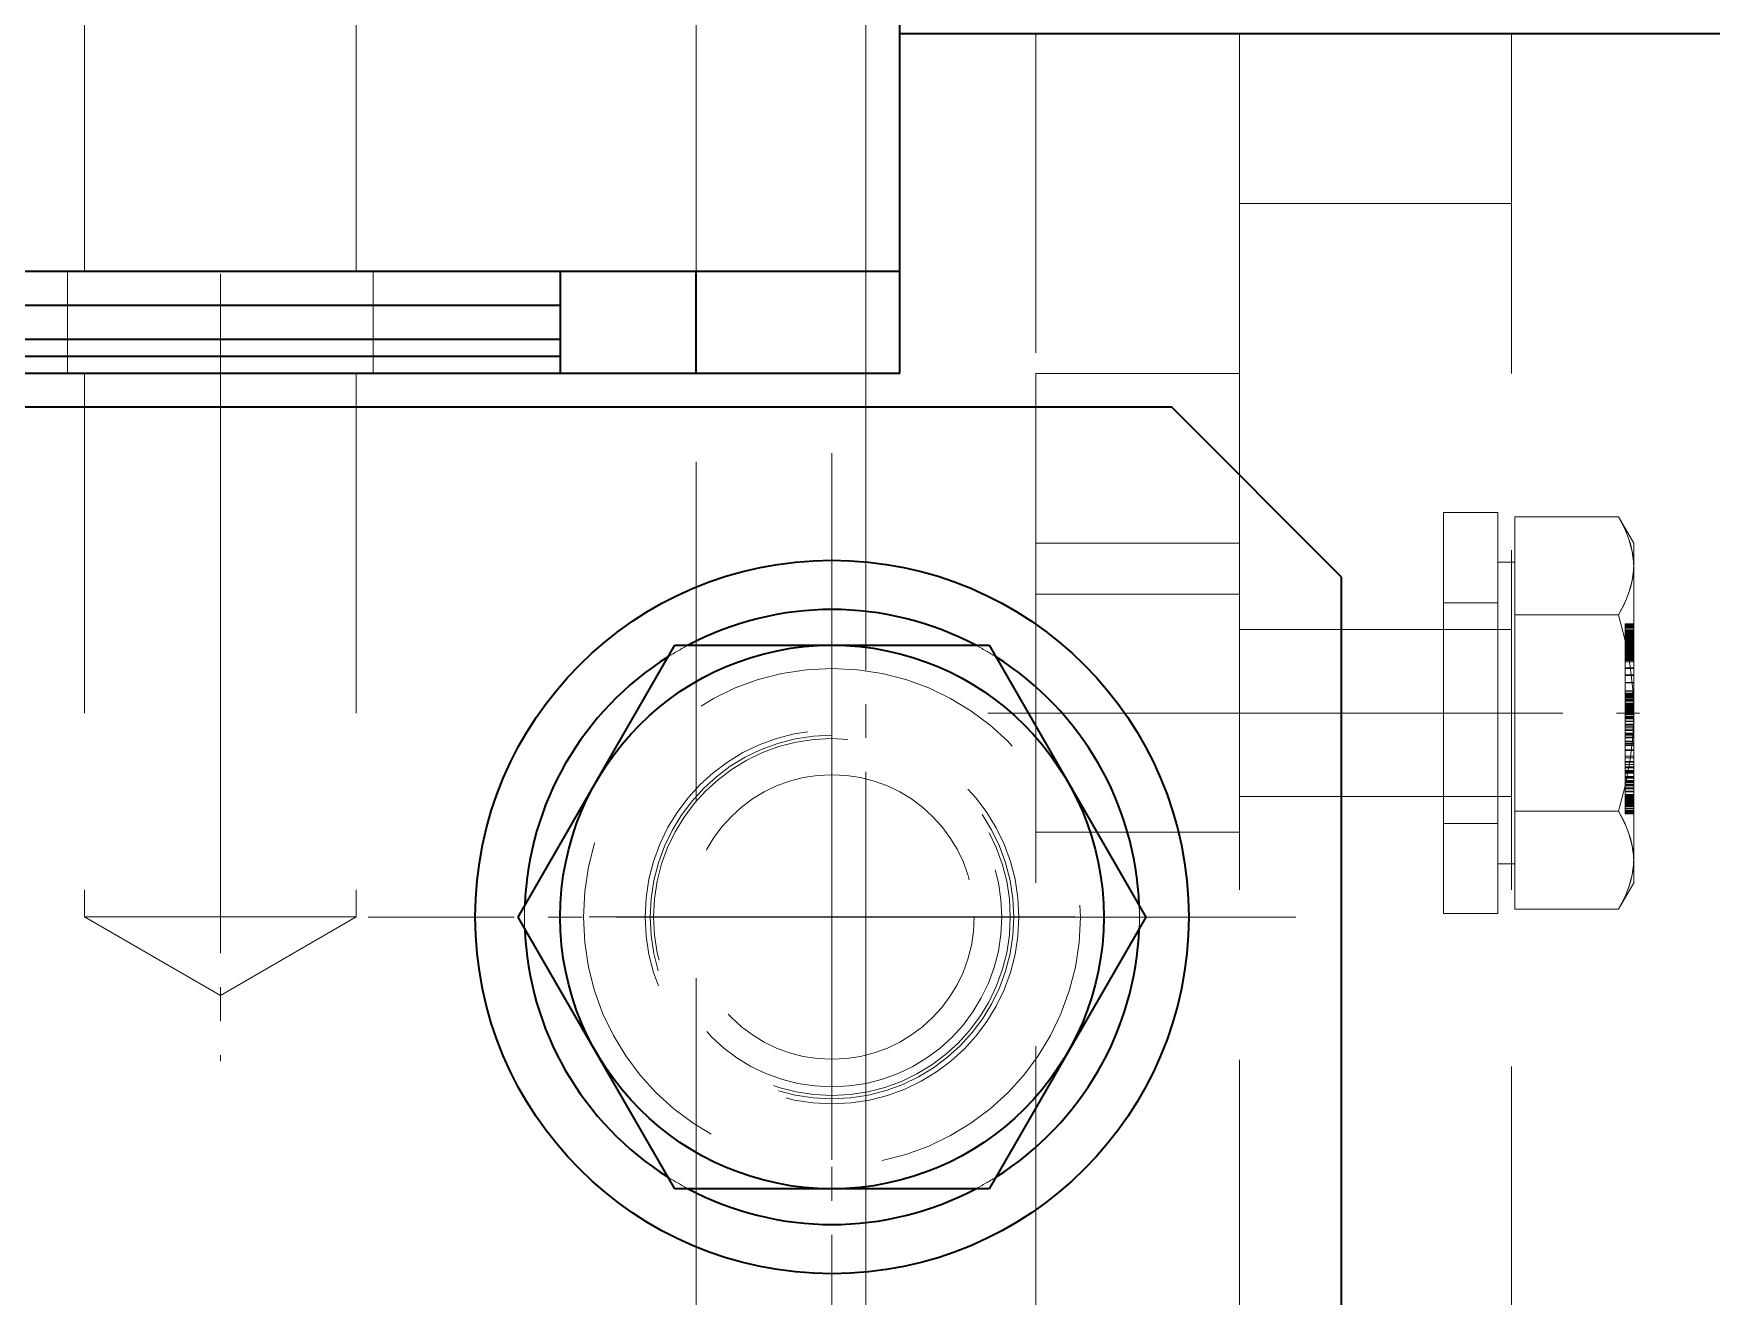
# Model space of a CAD drawing. Header units: millimetres. Extents: x 5606 to 13175, y -3239 to -2051.
# Drawn here: x 5999.2 to 6048.58, y -2450.95 to -2413.78 of the extents above; entities that cross this region are included whole.
import ezdxf

# ---------------------------------------------------------------- set-up
doc = ezdxf.new("R2010")
doc.units = ezdxf.units.MM
for name, pattern in [('CENTER-HOKUTO', [23, 20, -1, 1, -1]), ('DASHSPACE', [30, 12, -18]), ('HIDDEN-HOKUTO', [3.8, 2.5, -1.3])]:
    doc.linetypes.add(name, pattern=pattern)
doc.layers.add('AM_7', color=2, linetype='CENTER-HOKUTO', lineweight=30)
doc.layers.add('AM_HID', color=1, linetype='HIDDEN-HOKUTO', lineweight=25)

msp = doc.modelspace()

# ---------------------------------------------------------------- linework, layer by layer
at = {"color": 7, "lineweight": 35, "ltscale": 0.449961}
msp.add_line((6024.698, -2420.784), (6024.698, -2402.785), dxfattribs=at)
at = {"color": 7, "lineweight": 35}
for p, q in [((6024.698, -2413.784), (6067.698, -2413.784)), ((6024.698, -2420.784), (5964.698, -2420.784)), ((6014.698, -2420.784), (5964.698, -2420.784)), ((6014.698, -2421.784), (5964.698, -2421.784)), ((6014.698, -2421.784), (5964.698, -2421.784)), ((6014.698, -2422.784), (5964.698, -2422.784)), ((6014.698, -2422.784), (5964.698, -2422.784)), ((6014.698, -2423.284), (5964.698, -2423.284)), ((6014.698, -2423.284), (5964.698, -2423.284)), ((6024.698, -2423.784), (5954.698, -2423.784)), ((6014.698, -2423.784), (5964.698, -2423.784)), ((6032.698, -2424.784), (5942.698, -2424.784)), ((6037.698, -2557.784), (6037.698, -2429.784))]:
    msp.add_line(p, q, dxfattribs=at)
at = {"color": 7, "lineweight": 35, "ltscale": 0.25}
msp.add_line((6024.698, -2423.784), (6024.698, -2413.784), dxfattribs=at)
at = {"color": 7, "lineweight": 35, "ltscale": 0.025}
for p, q in [((6014.698, -2420.784), (6014.698, -2421.784)), ((6014.698, -2421.784), (6014.698, -2422.784))]:
    msp.add_line(p, q, dxfattribs=at)
at = {"color": 7, "lineweight": 35, "ltscale": 0.075}
msp.add_line((6018.698, -2423.783), (6018.698, -2420.783), dxfattribs=at)
at = {"color": 7, "lineweight": 35, "ltscale": 0.0125}
for p, q in [((6014.698, -2422.784), (6014.698, -2423.284)), ((6014.698, -2423.284), (6014.698, -2423.784))]:
    msp.add_line(p, q, dxfattribs=at)
at = {"color": 7, "lineweight": 35, "ltscale": 0.176777}
msp.add_line((6037.698, -2429.784), (6032.698, -2424.784), dxfattribs=at)
at = {"color": 7, "lineweight": 35, "ltscale": 0.23091}
for p, q in [((6013.458, -2439.785), (6018.074, -2431.785)), ((6027.321, -2431.785), (6031.938, -2439.785)), ((6018.074, -2447.785), (6013.458, -2439.785)), ((6031.938, -2439.785), (6027.321, -2447.785))]:
    msp.add_line(p, q, dxfattribs=at)
at = {"color": 7, "lineweight": 35, "ltscale": 0.11559}
for p, q in [((6018.074, -2431.785), (6022.698, -2431.785)), ((6022.698, -2431.785), (6027.321, -2431.785)), ((6022.698, -2447.785), (6018.074, -2447.785)), ((6027.321, -2447.785), (6022.698, -2447.785))]:
    msp.add_line(p, q, dxfattribs=at)
at = {"color": 7, "lineweight": 35}
for radius in [10.5, 8]:
    msp.add_circle((6022.698, -2439.785), radius, dxfattribs=at)
at = {"color": 7, "linetype": 'DASHSPACE', "lineweight": 13}
msp.add_circle((6022.698, -2439.784), 5, dxfattribs=at)
at = {"color": 7, "lineweight": 35}
for start, end in [(62.126, 117.874), (122.181, 177.8447), (2.1553, 57.819), (182.1553, 237.819), (302.1811, 357.8447), (242.126, 297.874)]:
    msp.add_arc((6022.698, -2439.785), 9.05, start, end, dxfattribs=at)
at = {"layer": 'AM_7', "color": 2, "lineweight": 13}
for p, q in [((6023.698, -2478.516), (6023.698, -2361.731)), ((6004.698, -2420.853), (6004.698, -2444.024)), ((6022.698, -2426.135), (6022.698, -2453.435)), ((6022.698, -2432.634), (6022.698, -2446.934)), ((6044.208, -2433.784), (6027.288, -2433.784)), ((6046.472, -2433.784), (6045.788, -2433.784)), ((6022.698, -2434.339), (6022.698, -2445.228)), ((6036.348, -2439.785), (6009.048, -2439.785)), ((6029.848, -2439.784), (6015.548, -2439.784)), ((6028.142, -2439.784), (6017.253, -2439.784))]:
    msp.add_line(p, q, dxfattribs=at)
at = {"layer": 'AM_HID', "color": 1, "lineweight": 13, "ltscale": 4}
for p, q in [((6018.698, -2420.783), (6018.698, -2374.603)), ((6000.698, -2420.784), (6000.698, -2404.784)), ((6008.698, -2420.784), (6008.698, -2404.784)), ((6028.698, -2468.784), (6028.698, -2413.783)), ((6034.698, -2413.784), (6034.698, -2468.784)), ((6050.698, -2413.784), (6034.698, -2413.784)), ((6042.698, -2413.784), (6042.698, -2468.784)), ((6042.698, -2418.784), (6034.698, -2418.784)), ((6000.198, -2420.784), (6000.198, -2421.784)), ((6009.198, -2420.784), (6009.198, -2421.784)), ((6000.198, -2421.784), (6000.198, -2422.784)), ((6009.198, -2421.784), (6009.198, -2422.784)), ((6000.198, -2422.784), (6000.198, -2423.284)), ((6009.198, -2422.784), (6009.198, -2423.284)), ((6000.198, -2423.284), (6000.198, -2423.784)), ((6009.198, -2423.284), (6009.198, -2423.784)), ((6000.698, -2423.784), (6000.698, -2439.784)), ((6008.698, -2423.784), (6008.698, -2439.784)), ((6018.698, -2466.784), (6018.698, -2423.783)), ((6028.698, -2423.784), (6028.698, -2428.784)), ((6034.698, -2423.784), (6028.698, -2423.784)), ((6034.698, -2423.784), (6034.698, -2428.784)), ((6040.698, -2427.884), (6040.698, -2433.784)), ((6042.298, -2427.884), (6040.698, -2427.884)), ((6042.298, -2433.784), (6042.298, -2427.884)), ((6042.798, -2428.009), (6042.798, -2430.894)), ((6042.798, -2428.009), (6045.85, -2428.009)), ((6046.298, -2428.784), (6045.85, -2428.009)), ((6028.698, -2428.784), (6028.698, -2463.784)), ((6034.698, -2428.784), (6028.698, -2428.784)), ((6034.698, -2428.784), (6034.698, -2463.784)), ((6046.298, -2428.784), (6046.298, -2433.784)), ((6042.798, -2429.344), (6042.298, -2429.344)), ((6034.698, -2430.284), (6028.698, -2430.284)), ((6042.298, -2430.534), (6040.698, -2430.534)), ((6042.298, -2430.534), (6042.298, -2433.784)), ((6042.798, -2430.894), (6042.798, -2436.673)), ((6042.798, -2430.894), (6045.85, -2430.894)), ((6045.85, -2430.894), (6042.798, -2430.894)), ((6046.298, -2431.152), (6046.048, -2431.152)), ((6046.048, -2431.16), (6046.048, -2431.152)), ((6046.298, -2431.155), (6046.048, -2431.155)), ((6046.298, -2431.16), (6046.048, -2431.16)), ((6046.048, -2431.184), (6046.048, -2431.16)), ((6046.298, -2431.162), (6046.048, -2431.162)), ((6046.298, -2431.175), (6046.048, -2431.175)), ((6046.298, -2431.184), (6046.048, -2431.184)), ((6046.048, -2431.216), (6046.048, -2431.184)), ((6046.298, -2431.193), (6046.048, -2431.193)), ((6046.298, -2431.216), (6046.048, -2431.216)), ((6046.048, -2431.408), (6046.048, -2431.216)), ((6046.298, -2431.216), (6046.048, -2431.216)), ((6046.298, -2431.223), (6046.048, -2431.223)), ((6046.298, -2431.244), (6046.048, -2431.244)), ((6046.298, -2431.278), (6046.048, -2431.278)), ((6046.298, -2431.278), (6046.048, -2431.278)), ((6046.298, -2431.316), (6046.048, -2431.316)), ((6034.698, -2431.325), (6042.698, -2431.325)), ((6046.298, -2431.348), (6046.048, -2431.348)), ((6046.298, -2431.36), (6046.048, -2431.36)), ((6046.298, -2431.376), (6046.048, -2431.376)), ((6046.298, -2431.377), (6046.048, -2431.377)), ((6046.298, -2431.379), (6046.048, -2431.379)), ((6046.298, -2431.381), (6046.048, -2431.381)), ((6046.298, -2431.383), (6046.048, -2431.383)), ((6046.298, -2431.389), (6046.048, -2431.389)), ((6046.298, -2431.396), (6046.048, -2431.396)), ((6046.298, -2431.396), (6046.048, -2431.396)), ((6046.298, -2431.405), (6046.048, -2431.405)), ((6046.298, -2431.408), (6046.048, -2431.408)), ((6046.298, -2431.408), (6046.048, -2431.408)), ((6046.298, -2431.409), (6046.048, -2431.409)), ((6046.048, -2431.411), (6046.048, -2431.409)), ((6046.298, -2431.409), (6046.048, -2431.409)), ((6046.298, -2431.411), (6046.048, -2431.411)), ((6046.048, -2431.414), (6046.048, -2431.411)), ((6046.298, -2431.411), (6046.048, -2431.411)), ((6046.298, -2431.414), (6046.048, -2431.414)), ((6046.048, -2431.418), (6046.048, -2431.414)), ((6046.298, -2431.414), (6046.048, -2431.414)), ((6046.298, -2431.415), (6046.048, -2431.415)), ((6046.298, -2431.418), (6046.048, -2431.418)), ((6046.048, -2431.424), (6046.048, -2431.418)), ((6046.298, -2431.418), (6046.048, -2431.418)), ((6046.298, -2431.421), (6046.048, -2431.421)), ((6046.298, -2431.424), (6046.048, -2431.424)), ((6046.048, -2431.431), (6046.048, -2431.424)), ((6046.298, -2431.424), (6046.048, -2431.424)), ((6046.298, -2431.427), (6046.048, -2431.427)), ((6046.298, -2431.431), (6046.048, -2431.431)), ((6046.048, -2431.44), (6046.048, -2431.431)), ((6046.298, -2431.431), (6046.048, -2431.431)), ((6046.298, -2431.434), (6046.048, -2431.434)), ((6046.298, -2431.44), (6046.048, -2431.44)), ((6046.048, -2431.449), (6046.048, -2431.44)), ((6046.298, -2431.44), (6046.048, -2431.44)), ((6046.298, -2431.441), (6046.048, -2431.441)), ((6046.298, -2431.449), (6046.048, -2431.449)), ((6046.048, -2431.46), (6046.048, -2431.449)), ((6046.298, -2431.449), (6046.048, -2431.449)), ((6046.298, -2431.456), (6046.048, -2431.456)), ((6046.298, -2431.456), (6046.048, -2431.456)), ((6046.298, -2431.459), (6046.048, -2431.459)), ((6046.298, -2431.46), (6046.048, -2431.46)), ((6046.048, -2431.472), (6046.048, -2431.46)), ((6046.298, -2431.46), (6046.048, -2431.46)), ((6046.298, -2431.472), (6046.048, -2431.472)), ((6046.048, -2431.486), (6046.048, -2431.472)), ((6046.298, -2431.472), (6046.048, -2431.472)), ((6046.298, -2431.473), (6046.048, -2431.473)), ((6046.298, -2431.486), (6046.048, -2431.486)), ((6046.048, -2431.5), (6046.048, -2431.486)), ((6046.298, -2431.486), (6046.048, -2431.486)), ((6046.298, -2431.49), (6046.048, -2431.49)), ((6046.298, -2431.5), (6046.048, -2431.5)), ((6046.048, -2431.516), (6046.048, -2431.5)), ((6046.298, -2431.5), (6046.048, -2431.5)), ((6046.298, -2431.5), (6046.048, -2431.5)), ((6046.298, -2431.508), (6046.048, -2431.508)), ((6046.298, -2431.509), (6046.048, -2431.509)), ((6046.298, -2431.516), (6046.048, -2431.516)), ((6046.048, -2431.534), (6046.048, -2431.516)), ((6046.298, -2431.516), (6046.048, -2431.516)), ((6046.298, -2431.528), (6046.048, -2431.528)), ((6046.298, -2431.534), (6046.048, -2431.534)), ((6046.048, -2431.552), (6046.048, -2431.534)), ((6046.298, -2431.534), (6046.048, -2431.534)), ((6046.298, -2431.536), (6046.048, -2431.536)), ((6046.298, -2431.548), (6046.048, -2431.548)), ((6046.298, -2431.552), (6046.048, -2431.552)), ((6046.048, -2431.572), (6046.048, -2431.552)), ((6046.298, -2431.552), (6046.048, -2431.552)), ((6046.298, -2431.555), (6046.048, -2431.555)), ((6046.298, -2431.556), (6046.048, -2431.556)), ((6046.298, -2431.569), (6046.048, -2431.569)), ((6046.298, -2431.572), (6046.048, -2431.572)), ((6046.048, -2431.593), (6046.048, -2431.572)), ((6046.298, -2431.572), (6046.048, -2431.572)), ((6046.298, -2431.592), (6046.048, -2431.592)), ((6046.298, -2431.593), (6046.048, -2431.593)), ((6046.048, -2431.616), (6046.048, -2431.593)), ((6046.298, -2431.593), (6046.048, -2431.593)), ((6046.298, -2431.603), (6046.048, -2431.603)), ((6046.298, -2431.615), (6046.048, -2431.615)), ((6046.298, -2431.616), (6046.048, -2431.616)), ((6046.048, -2431.639), (6046.048, -2431.616)), ((6046.298, -2431.616), (6046.048, -2431.616)), ((6046.298, -2431.619), (6046.048, -2431.619)), ((6046.298, -2431.639), (6046.048, -2431.639)), ((6046.048, -2431.664), (6046.048, -2431.639)), ((6046.298, -2431.639), (6046.048, -2431.639)), ((6046.298, -2431.639), (6046.048, -2431.639)), ((6046.298, -2431.648), (6046.048, -2431.648)), ((6046.298, -2431.654), (6046.048, -2431.654)), ((6046.298, -2431.664), (6046.048, -2431.664)), ((6046.048, -2436.24), (6046.048, -2431.664)), ((6046.298, -2431.664), (6046.048, -2431.664)), ((6046.298, -2431.664), (6046.048, -2431.664)), ((6046.298, -2431.677), (6046.048, -2431.677)), ((6046.298, -2431.69), (6046.048, -2431.69)), ((6046.298, -2431.692), (6046.048, -2431.692)), ((6046.298, -2431.694), (6046.048, -2431.694)), ((6046.298, -2431.703), (6046.048, -2431.703)), ((6046.298, -2431.715), (6046.048, -2431.715)), ((6046.298, -2431.728), (6046.048, -2431.728)), ((6046.298, -2431.735), (6046.048, -2431.735)), ((6046.298, -2431.741), (6046.048, -2431.741)), ((6046.298, -2431.754), (6046.048, -2431.754)), ((6046.298, -2431.767), (6046.048, -2431.767)), ((6046.298, -2431.777), (6046.048, -2431.777)), ((6046.298, -2431.778), (6046.048, -2431.778)), ((6046.298, -2431.779), (6046.048, -2431.779)), ((6046.298, -2431.787), (6046.048, -2431.787)), ((6046.298, -2431.805), (6046.048, -2431.805)), ((6046.298, -2431.817), (6046.048, -2431.817)), ((6046.298, -2431.818), (6046.048, -2431.818)), ((6046.298, -2431.831), (6046.048, -2431.831)), ((6046.298, -2431.843), (6046.048, -2431.843)), ((6046.298, -2431.856), (6046.048, -2431.856)), ((6046.298, -2431.856), (6046.048, -2431.856)), ((6046.298, -2431.869), (6046.048, -2431.869)), ((6046.298, -2431.872), (6046.048, -2431.872)), ((6046.298, -2431.882), (6046.048, -2431.882)), ((6046.298, -2431.894), (6046.048, -2431.894)), ((6046.298, -2431.895), (6046.048, -2431.895)), ((6046.298, -2431.907), (6046.048, -2431.907)), ((6046.298, -2431.92), (6046.048, -2431.92)), ((6046.298, -2431.929), (6046.048, -2431.929)), ((6046.298, -2431.936), (6046.048, -2431.936)), ((6046.298, -2431.951), (6046.048, -2431.951)), ((6046.298, -2431.963), (6046.048, -2431.963)), ((6046.298, -2431.981), (6046.048, -2431.981)), ((6046.298, -2431.983), (6046.048, -2431.983)), ((6046.298, -2431.994), (6046.048, -2431.994)), ((6046.298, -2432.009), (6046.048, -2432.009)), ((6046.298, -2432.024), (6046.048, -2432.024)), ((6046.298, -2432.035), (6046.048, -2432.035)), ((6046.298, -2432.048), (6046.048, -2432.048)), ((6046.298, -2432.052), (6046.048, -2432.052)), ((6046.298, -2432.06), (6046.048, -2432.06)), ((6046.298, -2432.078), (6046.048, -2432.078)), ((6046.298, -2432.083), (6046.048, -2432.083)), ((6046.298, -2432.1), (6046.048, -2432.1)), ((6046.298, -2432.102), (6046.048, -2432.102)), ((6046.298, -2432.105), (6046.048, -2432.105)), ((6046.298, -2432.117), (6046.048, -2432.117)), ((6046.298, -2432.124), (6046.048, -2432.124)), ((6046.298, -2432.125), (6046.048, -2432.125)), ((6046.298, -2432.143), (6046.048, -2432.143)), ((6046.298, -2432.144), (6046.048, -2432.144)), ((6046.298, -2432.144), (6046.048, -2432.144)), ((6046.298, -2432.16), (6046.048, -2432.16)), ((6046.298, -2432.162), (6046.048, -2432.162)), ((6046.298, -2432.175), (6046.048, -2432.175)), ((6046.298, -2432.179), (6046.048, -2432.179)), ((6046.298, -2432.189), (6046.048, -2432.189)), ((6046.298, -2432.193), (6046.048, -2432.193)), ((6046.298, -2432.201), (6046.048, -2432.201)), ((6046.298, -2432.206), (6046.048, -2432.206)), ((6046.298, -2432.211), (6046.048, -2432.211)), ((6046.298, -2432.216), (6046.048, -2432.216)), ((6046.298, -2432.22), (6046.048, -2432.22)), ((6046.298, -2432.225), (6046.048, -2432.225)), ((6046.298, -2432.227), (6046.048, -2432.227)), ((6046.298, -2432.232), (6046.048, -2432.232)), ((6046.298, -2432.233), (6046.048, -2432.233)), ((6046.298, -2432.236), (6046.048, -2432.236)), ((6046.298, -2432.237), (6046.048, -2432.237)), ((6046.298, -2432.239), (6046.048, -2432.239)), ((6046.298, -2432.239), (6046.048, -2432.239)), ((6046.298, -2432.24), (6046.048, -2432.24)), ((6046.298, -2432.275), (6046.048, -2432.275)), ((6046.298, -2432.277), (6046.048, -2432.277)), ((6046.298, -2432.456), (6046.048, -2432.456)), ((6046.298, -2432.469), (6046.048, -2432.469)), ((6046.298, -2432.66), (6046.048, -2432.66)), ((6046.298, -2432.673), (6046.048, -2432.673)), ((6046.298, -2432.888), (6046.048, -2432.888)), ((6046.298, -2432.892), (6046.048, -2432.892)), ((6046.298, -2433.125), (6046.048, -2433.125)), ((6046.298, -2433.139), (6046.048, -2433.139)), ((6046.298, -2433.2), (6046.048, -2433.2)), ((6046.298, -2433.202), (6046.048, -2433.202)), ((6046.298, -2433.205), (6046.048, -2433.205)), ((6046.298, -2433.209), (6046.048, -2433.209)), ((6046.298, -2433.219), (6046.048, -2433.219)), ((6046.298, -2433.221), (6046.048, -2433.221)), ((6046.298, -2433.234), (6046.048, -2433.234)), ((6046.298, -2433.246), (6046.048, -2433.246)), ((6046.298, -2433.252), (6046.048, -2433.252)), ((6046.298, -2433.275), (6046.048, -2433.275)), ((6046.298, -2433.282), (6046.048, -2433.282)), ((6040.698, -2433.784), (6040.698, -2439.684)), ((6042.298, -2439.684), (6042.298, -2433.784)), ((6042.298, -2433.784), (6042.298, -2437.034)), ((6046.298, -2433.302), (6046.048, -2433.302)), ((6046.298, -2433.328), (6046.048, -2433.328)), ((6046.298, -2433.333), (6046.048, -2433.333)), ((6046.298, -2433.369), (6046.048, -2433.369)), ((6046.298, -2433.371), (6046.048, -2433.371)), ((6046.298, -2433.385), (6046.048, -2433.385)), ((6046.298, -2433.408), (6046.048, -2433.408)), ((6046.298, -2433.413), (6046.048, -2433.413)), ((6046.298, -2433.451), (6046.048, -2433.451)), ((6046.298, -2433.452), (6046.048, -2433.452)), ((6046.298, -2433.5), (6046.048, -2433.5)), ((6046.298, -2433.52), (6046.048, -2433.52)), ((6046.298, -2433.522), (6046.048, -2433.522)), ((6046.298, -2433.524), (6046.048, -2433.524)), ((6046.298, -2433.528), (6046.048, -2433.528)), ((6046.298, -2433.529), (6046.048, -2433.529)), ((6046.298, -2433.534), (6046.048, -2433.534)), ((6046.298, -2433.539), (6046.048, -2433.539)), ((6046.298, -2433.552), (6046.048, -2433.552)), ((6046.298, -2433.552), (6046.048, -2433.552)), ((6046.298, -2433.553), (6046.048, -2433.553)), ((6046.298, -2433.572), (6046.048, -2433.572)), ((6046.298, -2433.577), (6046.048, -2433.577)), ((6046.298, -2433.595), (6046.048, -2433.595)), ((6046.298, -2433.608), (6046.048, -2433.608)), ((6046.298, -2433.608), (6046.048, -2433.608)), ((6046.298, -2433.615), (6046.048, -2433.615)), ((6046.298, -2433.622), (6046.048, -2433.622)), ((6046.298, -2433.631), (6046.048, -2433.631)), ((6046.298, -2433.647), (6046.048, -2433.647)), ((6046.298, -2433.653), (6046.048, -2433.653)), ((6046.298, -2433.668), (6046.048, -2433.668)), ((6046.298, -2433.689), (6046.048, -2433.689)), ((6046.298, -2433.693), (6046.048, -2433.693)), ((6046.298, -2433.711), (6046.048, -2433.711)), ((6046.298, -2433.712), (6046.048, -2433.712)), ((6046.298, -2433.728), (6046.048, -2433.728)), ((6046.298, -2433.733), (6046.048, -2433.733)), ((6046.298, -2433.746), (6046.048, -2433.746)), ((6046.298, -2433.773), (6046.048, -2433.773)), ((6046.298, -2433.52), (6046.298, -2433.522)), ((6046.298, -2433.522), (6046.298, -2433.529)), ((6046.298, -2433.529), (6046.298, -2433.539)), ((6046.298, -2433.539), (6046.298, -2433.553)), ((6046.298, -2433.553), (6046.298, -2433.572)), ((6046.298, -2433.572), (6046.298, -2433.595)), ((6046.298, -2433.595), (6046.298, -2433.622)), ((6046.298, -2433.622), (6046.298, -2433.653)), ((6046.298, -2433.653), (6046.298, -2433.689)), ((6046.298, -2433.689), (6046.298, -2433.728)), ((6046.298, -2433.728), (6046.298, -2433.773)), ((6046.298, -2433.773), (6046.298, -2433.826)), ((6046.298, -2433.784), (6046.298, -2438.784)), ((6046.298, -2433.801), (6046.048, -2433.801)), ((6046.298, -2433.805), (6046.048, -2433.805)), ((6046.298, -2433.816), (6046.048, -2433.816)), ((6046.298, -2433.826), (6046.048, -2433.826)), ((6046.298, -2433.872), (6046.048, -2433.872)), ((6046.298, -2433.874), (6046.048, -2433.874)), ((6046.298, -2433.886), (6046.048, -2433.886)), ((6046.298, -2433.905), (6046.048, -2433.905)), ((6046.298, -2433.922), (6046.048, -2433.922)), ((6046.298, -2433.945), (6046.048, -2433.945)), ((6046.298, -2433.951), (6046.048, -2433.951)), ((6046.298, -2433.953), (6046.048, -2433.953)), ((6046.298, -2434.025), (6046.048, -2434.025)), ((6046.298, -2434.028), (6046.048, -2434.028)), ((6046.298, -2434.031), (6046.048, -2434.031)), ((6046.298, -2434.032), (6046.048, -2434.032)), ((6046.298, -2434.109), (6046.048, -2434.109)), ((6046.298, -2434.11), (6046.048, -2434.11)), ((6046.298, -2434.142), (6046.048, -2434.142)), ((6046.298, -2434.192), (6046.048, -2434.192)), ((6046.298, -2434.2), (6046.048, -2434.2)), ((6046.298, -2434.2), (6046.048, -2434.2)), ((6046.298, -2434.256), (6046.048, -2434.256)), ((6046.298, -2433.826), (6046.298, -2433.886)), ((6046.298, -2433.886), (6046.298, -2433.953)), ((6046.298, -2433.953), (6046.298, -2434.028)), ((6046.298, -2434.028), (6046.298, -2434.11)), ((6046.298, -2434.11), (6046.298, -2434.2)), ((6046.298, -2434.2), (6046.298, -2434.297)), ((6046.298, -2434.296), (6046.048, -2434.296)), ((6046.298, -2434.297), (6046.048, -2434.297)), ((6046.298, -2434.373), (6046.048, -2434.373)), ((6046.298, -2434.398), (6046.048, -2434.398)), ((6046.298, -2434.401), (6046.048, -2434.401)), ((6046.298, -2434.436), (6046.048, -2434.436)), ((6046.298, -2434.492), (6046.048, -2434.492)), ((6046.298, -2434.506), (6046.048, -2434.506)), ((6046.298, -2434.512), (6046.048, -2434.512)), ((6046.298, -2434.613), (6046.048, -2434.613)), ((6046.298, -2434.62), (6046.048, -2434.62)), ((6046.298, -2434.668), (6046.048, -2434.668)), ((6046.298, -2434.7), (6046.048, -2434.7)), ((6046.298, -2434.737), (6046.048, -2434.737)), ((6046.298, -2434.739), (6046.048, -2434.739)), ((6046.298, -2434.297), (6046.298, -2434.401)), ((6046.298, -2434.401), (6046.298, -2434.512)), ((6046.298, -2434.512), (6046.298, -2434.7)), ((6046.298, -2434.7), (6046.298, -2434.879)), ((6046.298, -2434.864), (6046.048, -2434.864)), ((6046.298, -2434.864), (6046.048, -2434.864)), ((6046.298, -2434.879), (6046.048, -2434.879)), ((6046.298, -2434.888), (6046.048, -2434.888)), ((6046.298, -2435.049), (6046.048, -2435.049)), ((6046.298, -2435.05), (6046.048, -2435.05)), ((6046.298, -2435.051), (6046.048, -2435.051)), ((6046.298, -2435.096), (6046.048, -2435.096)), ((6046.298, -2435.211), (6046.048, -2435.211)), ((6046.298, -2435.224), (6046.048, -2435.224)), ((6046.298, -2435.228), (6046.048, -2435.228)), ((6046.298, -2434.879), (6046.298, -2435.049)), ((6046.298, -2435.049), (6046.298, -2435.211)), ((6046.298, -2435.211), (6046.298, -2435.364)), ((6046.298, -2435.292), (6046.048, -2435.292)), ((6046.298, -2435.364), (6046.048, -2435.364)), ((6046.298, -2435.385), (6046.048, -2435.385)), ((6046.298, -2435.396), (6046.048, -2435.396)), ((6046.298, -2435.477), (6046.048, -2435.477)), ((6046.298, -2435.504), (6046.048, -2435.504)), ((6046.298, -2435.509), (6046.048, -2435.509)), ((6046.298, -2435.535), (6046.048, -2435.535)), ((6046.298, -2435.553), (6046.048, -2435.553)), ((6046.298, -2435.645), (6046.048, -2435.645)), ((6046.298, -2435.649), (6046.048, -2435.649)), ((6046.298, -2435.672), (6046.048, -2435.672)), ((6046.298, -2435.7), (6046.048, -2435.7)), ((6046.298, -2435.364), (6046.298, -2435.509)), ((6046.298, -2435.509), (6046.298, -2435.645)), ((6046.298, -2435.645), (6046.298, -2435.772)), ((6034.698, -2436.242), (6042.698, -2436.242)), ((6046.298, -2435.772), (6046.048, -2435.772)), ((6046.298, -2435.797), (6046.048, -2435.797)), ((6046.298, -2435.81), (6046.048, -2435.81)), ((6046.298, -2435.838), (6046.048, -2435.838)), ((6046.298, -2435.89), (6046.048, -2435.89)), ((6046.298, -2435.91), (6046.048, -2435.91)), ((6046.298, -2435.959), (6046.048, -2435.959)), ((6046.298, -2435.965), (6046.048, -2435.965)), ((6046.298, -2436), (6046.048, -2436)), ((6046.298, -2436.011), (6046.048, -2436.011)), ((6046.298, -2436.083), (6046.048, -2436.083)), ((6046.298, -2436.096), (6046.048, -2436.096)), ((6046.298, -2436.1), (6046.048, -2436.1)), ((6046.298, -2436.101), (6046.048, -2436.101)), ((6046.298, -2436.176), (6046.048, -2436.176)), ((6046.298, -2436.19), (6046.048, -2436.19)), ((6046.298, -2436.19), (6046.048, -2436.19)), ((6046.298, -2436.221), (6046.048, -2436.221)), ((6046.298, -2436.24), (6046.048, -2436.24)), ((6046.298, -2436.24), (6046.048, -2436.24)), ((6046.298, -2436.24), (6046.048, -2436.24)), ((6046.048, -2436.265), (6046.048, -2436.24)), ((6046.298, -2436.24), (6046.048, -2436.24)), ((6046.298, -2436.243), (6046.048, -2436.243)), ((6046.298, -2435.772), (6046.298, -2435.89)), ((6046.298, -2435.89), (6046.298, -2436)), ((6046.298, -2436), (6046.298, -2436.101)), ((6046.298, -2436.101), (6046.298, -2436.19)), ((6046.298, -2436.19), (6046.298, -2436.269)), ((6042.798, -2436.673), (6042.798, -2439.559)), ((6042.798, -2436.673), (6045.85, -2436.673)), ((6042.798, -2436.673), (6045.85, -2436.673)), ((6046.298, -2436.265), (6046.048, -2436.265)), ((6046.298, -2436.265), (6046.048, -2436.265)), ((6046.298, -2436.265), (6046.048, -2436.265)), ((6046.298, -2436.265), (6046.048, -2436.265)), ((6046.048, -2436.289), (6046.048, -2436.265)), ((6046.298, -2436.269), (6046.048, -2436.269)), ((6046.298, -2436.288), (6046.048, -2436.288)), ((6046.298, -2436.289), (6046.048, -2436.289)), ((6046.298, -2436.289), (6046.048, -2436.289)), ((6046.298, -2436.289), (6046.048, -2436.289)), ((6046.298, -2436.289), (6046.048, -2436.289)), ((6046.048, -2436.311), (6046.048, -2436.289)), ((6046.298, -2436.303), (6046.048, -2436.303)), ((6046.298, -2436.311), (6046.048, -2436.311)), ((6046.298, -2436.311), (6046.048, -2436.311)), ((6046.298, -2436.311), (6046.048, -2436.311)), ((6046.298, -2436.311), (6046.048, -2436.311)), ((6046.048, -2436.332), (6046.048, -2436.311)), ((6046.298, -2436.332), (6046.048, -2436.332)), ((6046.298, -2436.332), (6046.048, -2436.332)), ((6046.298, -2436.332), (6046.048, -2436.332)), ((6046.298, -2436.332), (6046.048, -2436.332)), ((6046.048, -2436.352), (6046.048, -2436.332)), ((6046.298, -2436.332), (6046.048, -2436.332)), ((6046.298, -2436.338), (6046.048, -2436.338)), ((6046.298, -2436.352), (6046.048, -2436.352)), ((6046.298, -2436.352), (6046.048, -2436.352)), ((6046.298, -2436.352), (6046.048, -2436.352)), ((6046.298, -2436.352), (6046.048, -2436.352)), ((6046.048, -2436.371), (6046.048, -2436.352)), ((6046.298, -2436.356), (6046.048, -2436.356)), ((6046.298, -2436.371), (6046.048, -2436.371)), ((6046.298, -2436.371), (6046.048, -2436.371)), ((6046.298, -2436.371), (6046.048, -2436.371)), ((6046.298, -2436.371), (6046.048, -2436.371)), ((6046.048, -2436.388), (6046.048, -2436.371)), ((6046.298, -2436.376), (6046.048, -2436.376)), ((6046.298, -2436.388), (6046.048, -2436.388)), ((6046.298, -2436.388), (6046.048, -2436.388)), ((6046.298, -2436.388), (6046.048, -2436.388)), ((6046.298, -2436.388), (6046.048, -2436.388)), ((6046.048, -2436.404), (6046.048, -2436.388)), ((6046.298, -2436.396), (6046.048, -2436.396)), ((6046.298, -2436.402), (6046.048, -2436.402)), ((6046.298, -2436.404), (6046.048, -2436.404)), ((6046.298, -2436.404), (6046.048, -2436.404)), ((6046.298, -2436.404), (6046.048, -2436.404)), ((6046.298, -2436.404), (6046.048, -2436.404)), ((6046.048, -2436.419), (6046.048, -2436.404)), ((6046.298, -2436.419), (6046.048, -2436.419)), ((6046.298, -2436.419), (6046.048, -2436.419)), ((6046.298, -2436.419), (6046.048, -2436.419)), ((6046.298, -2436.419), (6046.048, -2436.419)), ((6046.048, -2436.432), (6046.048, -2436.419)), ((6046.298, -2436.431), (6046.048, -2436.431)), ((6046.298, -2436.432), (6046.048, -2436.432)), ((6046.298, -2436.432), (6046.048, -2436.432)), ((6046.298, -2436.432), (6046.048, -2436.432)), ((6046.298, -2436.432), (6046.048, -2436.432)), ((6046.048, -2436.444), (6046.048, -2436.432)), ((6046.298, -2436.44), (6046.048, -2436.44)), ((6046.298, -2436.444), (6046.048, -2436.444)), ((6046.298, -2436.444), (6046.048, -2436.444)), ((6046.298, -2436.444), (6046.048, -2436.444)), ((6046.298, -2436.444), (6046.048, -2436.444)), ((6046.048, -2436.455), (6046.048, -2436.444)), ((6046.298, -2436.444), (6046.048, -2436.444)), ((6046.298, -2436.455), (6046.048, -2436.455)), ((6046.298, -2436.455), (6046.048, -2436.455)), ((6046.298, -2436.455), (6046.048, -2436.455)), ((6046.298, -2436.455), (6046.048, -2436.455)), ((6046.048, -2436.465), (6046.048, -2436.455)), ((6046.298, -2436.455), (6046.048, -2436.455)), ((6046.298, -2436.465), (6046.048, -2436.465)), ((6046.298, -2436.465), (6046.048, -2436.465)), ((6046.298, -2436.465), (6046.048, -2436.465)), ((6046.298, -2436.465), (6046.048, -2436.465)), ((6046.048, -2436.473), (6046.048, -2436.465)), ((6046.298, -2436.472), (6046.048, -2436.472)), ((6046.298, -2436.473), (6046.048, -2436.473)), ((6046.298, -2436.473), (6046.048, -2436.473)), ((6046.298, -2436.473), (6046.048, -2436.473)), ((6046.298, -2436.473), (6046.048, -2436.473)), ((6046.048, -2436.48), (6046.048, -2436.473)), ((6046.298, -2436.48), (6046.048, -2436.48)), ((6046.298, -2436.48), (6046.048, -2436.48)), ((6046.298, -2436.48), (6046.048, -2436.48)), ((6046.298, -2436.48), (6046.048, -2436.48)), ((6046.048, -2436.486), (6046.048, -2436.48)), ((6046.298, -2436.481), (6046.048, -2436.481)), ((6046.298, -2436.486), (6046.048, -2436.486)), ((6046.298, -2436.486), (6046.048, -2436.486)), ((6046.298, -2436.486), (6046.048, -2436.486)), ((6046.298, -2436.486), (6046.048, -2436.486)), ((6046.048, -2436.49), (6046.048, -2436.486)), ((6046.298, -2436.49), (6046.048, -2436.49)), ((6046.298, -2436.49), (6046.048, -2436.49)), ((6046.298, -2436.49), (6046.048, -2436.49)), ((6046.298, -2436.49), (6046.048, -2436.49)), ((6046.048, -2436.494), (6046.048, -2436.49)), ((6046.298, -2436.494), (6046.048, -2436.494)), ((6046.298, -2436.494), (6046.048, -2436.494)), ((6046.298, -2436.494), (6046.048, -2436.494)), ((6046.298, -2436.494), (6046.048, -2436.494)), ((6046.048, -2436.496), (6046.048, -2436.494)), ((6046.298, -2436.496), (6046.048, -2436.496)), ((6046.298, -2436.496), (6046.048, -2436.496)), ((6046.298, -2436.496), (6046.048, -2436.496)), ((6046.298, -2436.496), (6046.048, -2436.496)), ((6046.048, -2436.688), (6046.048, -2436.496)), ((6046.298, -2436.496), (6046.048, -2436.496)), ((6046.298, -2436.497), (6046.048, -2436.497)), ((6046.298, -2436.507), (6046.048, -2436.507)), ((6046.298, -2436.514), (6046.048, -2436.514)), ((6046.298, -2436.516), (6046.048, -2436.516)), ((6046.298, -2436.523), (6046.048, -2436.523)), ((6046.298, -2436.525), (6046.048, -2436.525)), ((6046.298, -2436.525), (6046.048, -2436.525)), ((6046.298, -2436.528), (6046.048, -2436.528)), ((6046.298, -2436.585), (6046.048, -2436.585)), ((6046.298, -2436.588), (6046.048, -2436.588)), ((6046.298, -2436.636), (6046.048, -2436.636)), ((6046.298, -2436.647), (6046.048, -2436.647)), ((6046.298, -2436.678), (6046.048, -2436.678)), ((6046.298, -2436.688), (6046.048, -2436.688)), ((6046.048, -2436.693), (6046.048, -2436.688)), ((6046.298, -2436.693), (6046.048, -2436.693)), ((6046.048, -2436.726), (6046.048, -2436.693)), ((6046.298, -2436.71), (6046.048, -2436.71)), ((6046.298, -2436.726), (6046.048, -2436.726)), ((6046.048, -2436.746), (6046.048, -2436.726)), ((6046.298, -2436.734), (6046.048, -2436.734)), ((6046.298, -2436.746), (6046.048, -2436.746)), ((6046.048, -2436.752), (6046.048, -2436.746)), ((6046.298, -2436.748), (6046.048, -2436.748)), ((6046.298, -2436.752), (6046.048, -2436.752)), ((6046.298, -2436.269), (6046.298, -2436.338)), ((6046.298, -2436.338), (6046.298, -2436.396)), ((6046.298, -2436.396), (6046.298, -2436.444)), ((6046.298, -2436.444), (6046.298, -2436.481)), ((6046.298, -2436.481), (6046.298, -2436.507)), ((6046.298, -2436.507), (6046.298, -2436.523)), ((6046.298, -2436.523), (6046.298, -2436.528)), ((6042.298, -2437.034), (6040.698, -2437.034)), ((6028.698, -2437.284), (6034.698, -2437.284)), ((6042.798, -2438.224), (6042.298, -2438.224)), ((6046.298, -2438.784), (6045.85, -2439.559)), ((6042.298, -2439.684), (6040.698, -2439.684)), ((6042.798, -2439.559), (6045.85, -2439.559)), ((6006.616, -2439.784), (6000.698, -2439.784)), ((6004.698, -2442.093), (6000.698, -2439.784)), ((6008.698, -2439.784), (6002.78, -2439.784)), ((6004.698, -2442.093), (6008.698, -2439.784))]:
    msp.add_line(p, q, dxfattribs=at)
for points in [[(6045.85, -2430.894), (6046.053, -2430.499), (6046.201, -2430.1), (6046.277, -2429.745), (6046.296, -2429.39), (6046.255, -2429.024), (6046.156, -2428.661), (6046.021, -2428.333), (6045.85, -2428.009)], [(6045.85, -2428.009), (6046.053, -2428.403), (6046.201, -2428.803), (6046.277, -2429.157), (6046.296, -2429.513), (6046.255, -2429.878), (6046.156, -2430.241), (6046.021, -2430.569), (6045.85, -2430.894)], [(6046.298, -2433.784), (6046.27, -2433.091), (6046.19, -2432.403), (6046.045, -2431.644), (6045.85, -2430.894)], [(6045.85, -2430.894), (6046.045, -2431.644), (6046.19, -2432.403), (6046.27, -2433.091), (6046.298, -2433.784)], [(6045.85, -2436.673), (6046.045, -2435.923), (6046.19, -2435.164), (6046.27, -2434.476), (6046.298, -2433.784)], [(6046.298, -2433.784), (6046.27, -2434.476), (6046.19, -2435.164), (6046.045, -2435.923), (6045.85, -2436.673)], [(6045.85, -2436.673), (6046.053, -2437.068), (6046.201, -2437.467), (6046.277, -2437.822), (6046.296, -2438.177), (6046.255, -2438.543), (6046.156, -2438.906), (6046.021, -2439.234), (6045.85, -2439.559)], [(6045.85, -2439.559), (6046.053, -2439.164), (6046.201, -2438.764), (6046.277, -2438.41), (6046.296, -2438.054), (6046.255, -2437.689), (6046.156, -2437.326), (6046.021, -2436.998), (6045.85, -2436.673)]]:
    msp.add_lwpolyline(points, dxfattribs=at)
for centre, radius in [((6022.698, -2439.785), 7.315), ((6022.698, -2439.784), 5.5), ((6022.698, -2439.785), 5.35), ((6022.698, -2439.785), 5.25), ((6022.698, -2439.784), 4.188)]:
    msp.add_circle(centre, radius, dxfattribs=at)
for start, end in [(117.874, 122.181), (57.819, 62.126), (177.8447, 182.1553), (357.8447, 2.1553), (237.819, 242.126), (297.874, 302.1811)]:
    msp.add_arc((6022.698, -2439.785), 9.05, start, end, dxfattribs=at)

doc.saveas('drawing.dxf')
